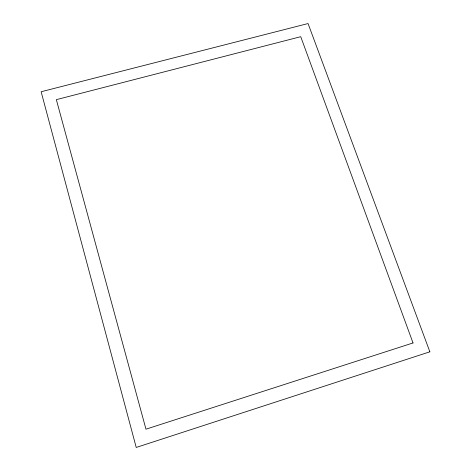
<?xml version="1.0" encoding="UTF-8"?>
<svg xmlns="http://www.w3.org/2000/svg" width="471" height="471" viewBox="0 0 471 471"><rect width="100%" height="100%" fill="white"/><g stroke="black" fill="none" stroke-linecap="round" stroke-linejoin="round"><path stroke-width="0.71" d="M429.864 351.813L136.231 447.45L41.136 91.745L308.058 23.55L429.864 351.813M413.026 342.953L145.969 429.181L56.343 99.652L300.733 36.691L413.026 342.953"/></g></svg>
